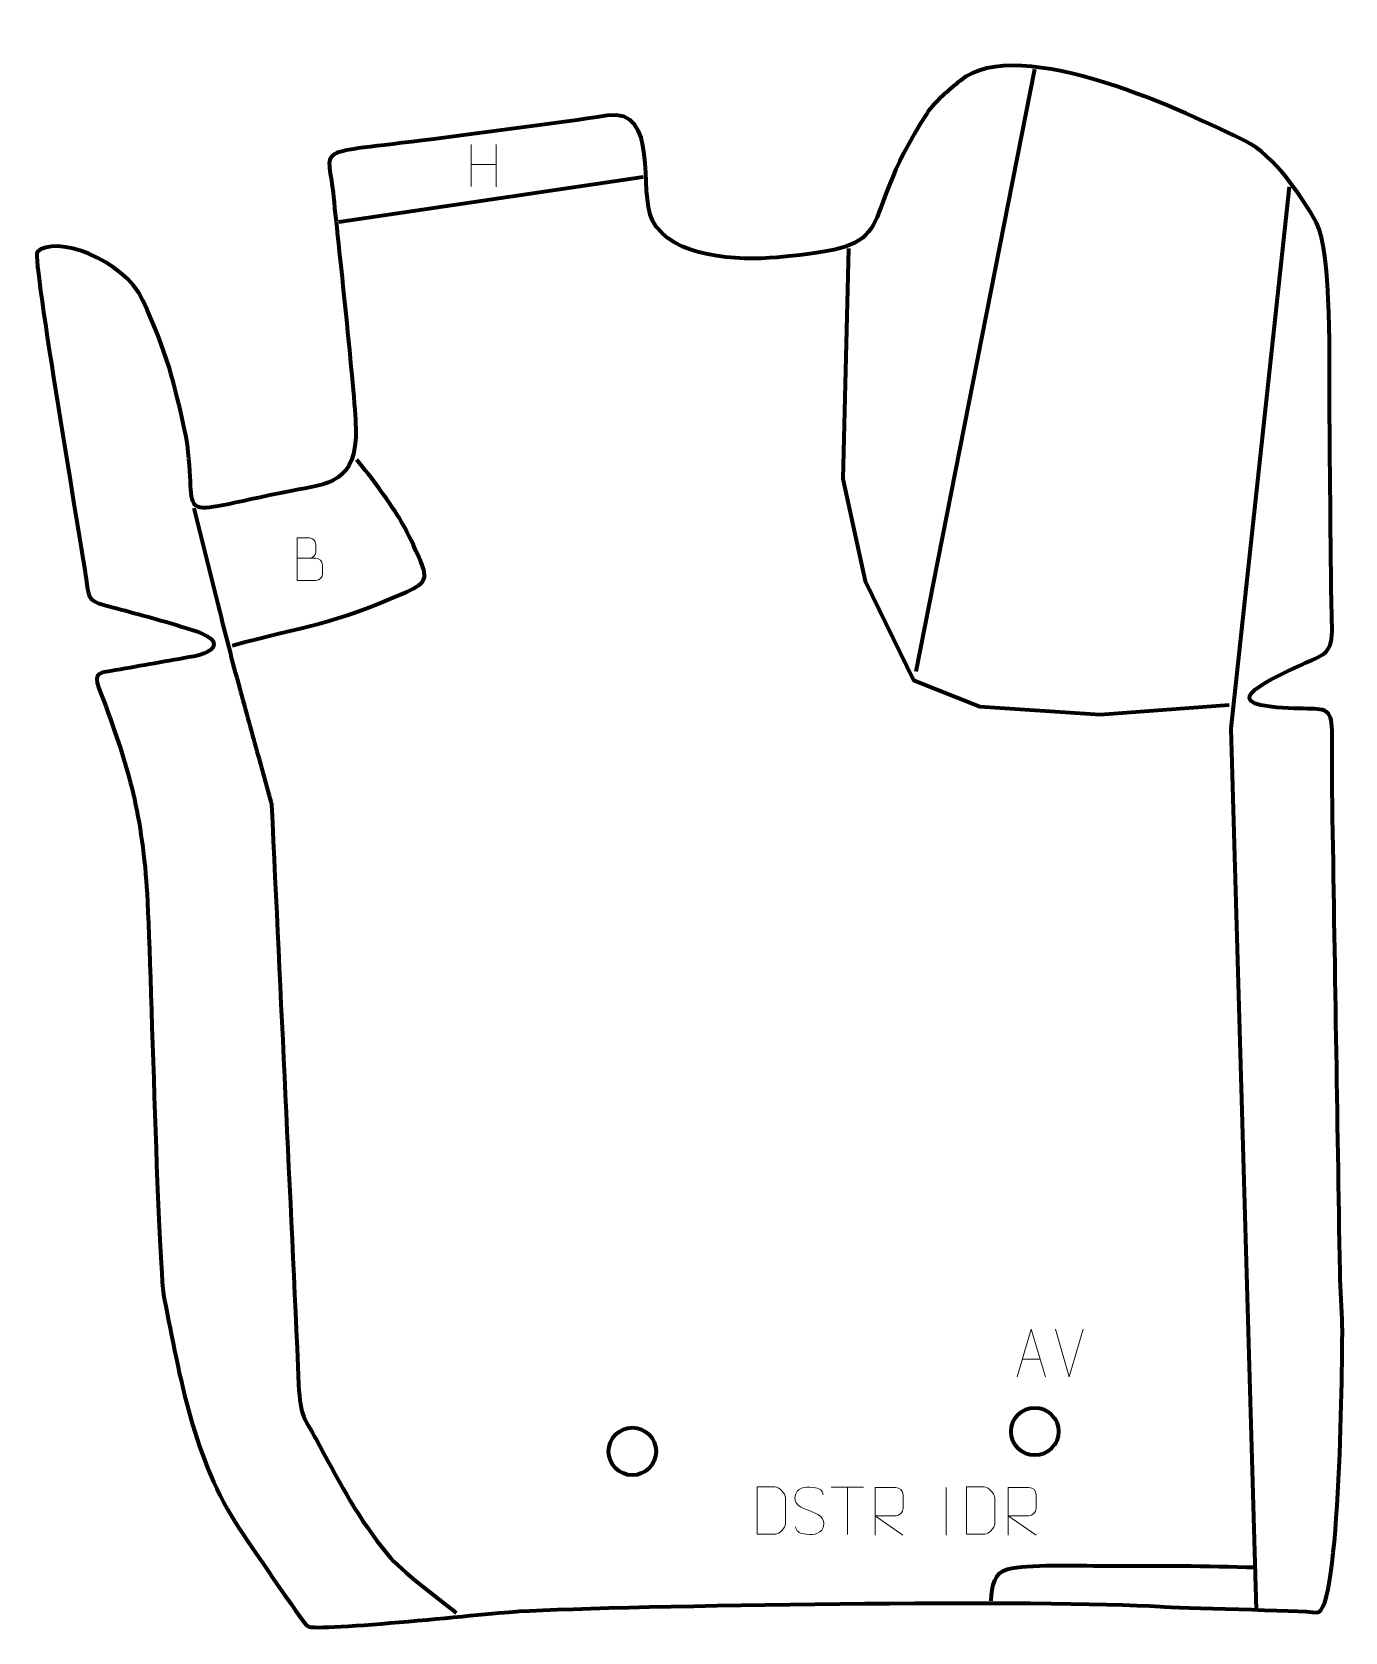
# Model space of a CAD drawing. Header units: millimetres. Extents: x -558 to 132, y -48 to 793.
import ezdxf

# ---------------------------------------------------------------- set-up
doc = ezdxf.new("R2010")
doc.units = ezdxf.units.MM
doc.header["$MEASUREMENT"] = 0
doc.layers.add('layer 2', color=7, linetype='Continuous')
doc.layers.add('layer 3', color=7, linetype='Continuous')

msp = doc.modelspace()

# ---------------------------------------------------------------- linework, layer by layer
at = {"layer": 'layer 2', "color": 250, "lineweight": 200}
for centre in [(-30.8811, 57.6356), (-242.4151, 47.1844)]:
    msp.add_ellipse(centre, major_axis=(0, 12.5), ratio=1, dxfattribs=at)
at = {"layer": 'layer 2', "color": 242, "lineweight": 158}
msp.add_open_spline([(117.4042, -37.4698), (108.7608, -36.3831), (43.823, -35.0977), (35.0863, -34.4226), (35.0863, -34.4226), (-20.9667, -30.427), (-245.5377, -33.7206), (-301.993, -36.8504), (-301.993, -36.8504), (-313.4316, -37.4845), (-408.6952, -47.7547), (-412.9852, -44.7569), (-412.9852, -44.7569), (-415.8298, -42.7691), (-446.0511, 2.1821), (-449.0337, 6.6586), (-449.0337, 6.6586), (-472.9895, 42.615), (-480.3054, 86.3573), (-488.4659, 127.4532), (-488.4659, 127.4532), (-492.0489, 145.4973), (-495.7248, 319.691), (-497.9172, 347.0604), (-497.9172, 347.0604), (-501.1113, 386.9346), (-508.8358, 411.9195), (-522.8492, 448.4579), (-522.8492, 448.4579), (-526.1249, 456.9991), (-521.5087, 456.5537), (-514.1033, 457.8117), (-514.1033, 457.8117), (-500.3888, 460.2108), (-486.6909, 462.6636), (-472.9719, 465.0578), (-472.9719, 465.0578), (-469.7836, 465.6142), (-460.0018, 468.2016), (-462.8233, 473.1651), (-462.8233, 473.1651), (-464.9406, 476.8896), (-476.7122, 479.8902), (-481.1271, 481.2687), (-481.1271, 481.2687), (-493.4442, 485.1147), (-505.9616, 488.2947), (-518.4248, 491.6243), (-518.4248, 491.6243), (-518.4248, 491.6243), (-519.3312, 491.8664), (-519.3312, 491.8664), (-519.3312, 491.8664), (-519.3312, 491.8664), (-519.7428, 491.977), (-519.7428, 491.977), (-519.7428, 491.977), (-529.0507, 494.4898), (-528.3223, 497.1277), (-529.5382, 505.8978), (-529.5382, 505.8978), (-531.72, 521.6349), (-557.9662, 674.7176), (-555.2464, 677.5877), (-555.2464, 677.5877), (-546.3019, 687.0263), (-509.8098, 674.1141), (-499.7064, 652.2555), (-499.7064, 652.2555), (-486.9074, 624.5649), (-483.4292, 610.0841), (-476.9319, 580.5067), (-476.9319, 580.5067), (-469.5796, 534.5699), (-488.6225, 539.011), (-421.2749, 552.1207), (-421.2749, 552.1207), (-402.8303, 555.7111), (-386.8815, 556.0567), (-387.7767, 585.2176), (-387.7767, 585.2176), (-388.3527, 603.9821), (-397.2774, 684.9235), (-399.7503, 708.9466), (-399.7503, 708.9466), (-402.4215, 734.8961), (-412.0643, 728.3372), (-340.2943, 737.9138), (-340.2943, 737.9138), (-312.1488, 741.6546), (-283.723, 745.0337), (-255.6904, 749.4042), (-255.6904, 749.4042), (-227.621, 753.6178), (-239.595, 709.5099), (-231.8734, 694.2732), (-231.8734, 694.2732), (-221.8487, 674.492), (-186.4147, 673.0205), (-166.3527, 674.8165), (-166.3527, 674.8165), (-96.2972, 681.0881), (-128.0526, 688.586), (-87.5278, 750.6297), (-87.5278, 750.6297), (-83.182, 757.1519), (-76.2071, 762.6409), (-70.1799, 767.648), (-70.1799, 767.648), (-39.2732, 793.3237), (51.1188, 750.2033), (79.9363, 735.934), (79.9363, 735.934), (94.7567, 728.5955), (109.3809, 707.0377), (117.1674, 693.0772), (117.1674, 693.0772), (125.5453, 678.0564), (123.8439, 613.4992), (123.9955, 598.7101), (123.9955, 598.7101), (124.4055, 558.6683), (124.5811, 518.5271), (125.3324, 478.4997), (125.3324, 478.4997), (125.3285, 465.5597), (119.7499, 465.8997), (109.3246, 460.7279), (109.3246, 460.7279), (100.965, 456.5734), (64.194, 441.879), (92.5199, 438.6731), (92.5199, 438.6731), (132.1547, 434.1873), (124.4601, 449.8058), (125.5225, 387.9014), (125.5225, 387.9014), (126.8623, 305.7335), (128.202, 223.5656), (129.5418, 141.3977), (129.5418, 141.3977), (129.7711, 131.877), (130.637, 122.1565), (130.7453, 112.7727), (130.7453, 112.7727), (130.8963, 99.6904), (129.7282, -39.0192), (117.4042, -37.4698)], degree=3, knots=[0, 0, 0, 0, 0.02631579, 0.02631579, 0.02631579, 0.02631579, 0.05263158, 0.05263158, 0.05263158, 0.05263158, 0.07894737, 0.07894737, 0.07894737, 0.07894737, 0.10526316, 0.10526316, 0.10526316, 0.10526316, 0.13157895, 0.13157895, 0.13157895, 0.13157895, 0.15789474, 0.15789474, 0.15789474, 0.15789474, 0.18421053, 0.18421053, 0.18421053, 0.18421053, 0.21052632, 0.21052632, 0.21052632, 0.21052632, 0.23684211, 0.23684211, 0.23684211, 0.23684211, 0.26315789, 0.26315789, 0.26315789, 0.26315789, 0.28947368, 0.28947368, 0.28947368, 0.28947368, 0.31578947, 0.31578947, 0.31578947, 0.31578947, 0.34210526, 0.34210526, 0.34210526, 0.34210526, 0.36842105, 0.36842105, 0.36842105, 0.36842105, 0.39473684, 0.39473684, 0.39473684, 0.39473684, 0.42105263, 0.42105263, 0.42105263, 0.42105263, 0.44736842, 0.44736842, 0.44736842, 0.44736842, 0.47368421, 0.47368421, 0.47368421, 0.47368421, 0.5, 0.5, 0.5, 0.5, 0.52631579, 0.52631579, 0.52631579, 0.52631579, 0.55263158, 0.55263158, 0.55263158, 0.55263158, 0.57894737, 0.57894737, 0.57894737, 0.57894737, 0.60526316, 0.60526316, 0.60526316, 0.60526316, 0.63157895, 0.63157895, 0.63157895, 0.63157895, 0.65789474, 0.65789474, 0.65789474, 0.65789474, 0.68421053, 0.68421053, 0.68421053, 0.68421053, 0.71052632, 0.71052632, 0.71052632, 0.71052632, 0.73684211, 0.73684211, 0.73684211, 0.73684211, 0.76315789, 0.76315789, 0.76315789, 0.76315789, 0.78947368, 0.78947368, 0.78947368, 0.78947368, 0.81578947, 0.81578947, 0.81578947, 0.81578947, 0.84210526, 0.84210526, 0.84210526, 0.84210526, 0.86842105, 0.86842105, 0.86842105, 0.86842105, 0.89473684, 0.89473684, 0.89473684, 0.89473684, 0.92105263, 0.92105263, 0.92105263, 0.92105263, 0.94736842, 0.94736842, 0.94736842, 0.94736842, 1, 1, 1, 1], dxfattribs=at)
at = {"layer": 'layer 3', "color": 140, "lineweight": 158}
for points in [[(-30.9898, 773.782), (-30.9898, 773.782), (-93.3665, 457.0753), (-93.3665, 457.0753)], [(-396.7084, 693.5479), (-396.7084, 693.5479), (-236.7678, 717.2281), (-236.7678, 717.2281)]]:
    msp.add_open_spline(points, degree=3, dxfattribs=at)
at = {"layer": 'layer 3', "color": 250, "lineweight": 9}
for points in [[(-327.0736, 734.2495), (-327.0736, 734.2495), (-327.0736, 712.0568), (-327.0736, 712.0568)], [(-313.9579, 734.2495), (-313.9579, 734.2495), (-313.9579, 711.8992), (-313.9579, 711.8992)], [(-327.0561, 723.6071), (-327.0561, 723.6071), (-313.9579, 723.6071), (-313.9579, 723.6071)], [(-12.7709, 86.4437), (-12.7709, 86.4437), (-20.0927, 111.3973), (-20.0927, 111.3973)], [(-5.449, 111.3973), (-5.449, 111.3973), (-12.7708, 86.4437), (-12.7708, 86.4437)], [(-37.4078, 95.7004), (-37.4078, 95.7004), (-27.9121, 95.7004), (-27.9121, 95.7004)], [(-137.902, 28.4078), (-137.902, 28.4078), (-120.9148, 28.4078), (-120.9148, 28.4078)], [(-129.4082, 3.4778), (-129.4082, 3.4778), (-129.4082, 28.4313), (-129.4082, 28.4313)], [(-77.4939, 28.162), (-77.4939, 28.162), (-77.4939, 3.1879), (-77.4939, 3.1879)]]:
    msp.add_open_spline(points, degree=3, dxfattribs=at)
at = {"layer": 'layer 3', "color": 140, "lineweight": 158}
for points, knots in [([(102.891, 712.0022), (102.891, 712.0022), (72.1738, 427.2299), (72.1738, 427.2299), (72.1738, 427.2299), (72.1738, 427.2299), (85.4998, -36.069), (85.4998, -36.069)], [0, 0, 0, 0, 0.33333333, 0.33333333, 0.33333333, 0.33333333, 1, 1, 1, 1]), ([(-128.8207, 679.5899), (-128.8207, 679.5899), (-131.7311, 558.4106), (-131.7311, 558.4106), (-131.7311, 558.4106), (-131.7311, 558.4106), (-120.0894, 504.7002), (-120.0894, 504.7002), (-120.0894, 504.7002), (-120.0894, 504.7002), (-94.6894, 452.5772), (-94.6894, 452.5772), (-94.6894, 452.5772), (-94.6894, 452.5772), (-59.7644, 438.8189), (-59.7644, 438.8189), (-59.7644, 438.8189), (-59.7644, 438.8189), (3.471, 434.5856), (3.471, 434.5856), (3.471, 434.5856), (3.471, 434.5856), (71.2046, 439.6787), (71.2046, 439.6787)], [0, 0, 0, 0, 0.14285714, 0.14285714, 0.14285714, 0.14285714, 0.28571429, 0.28571429, 0.28571429, 0.28571429, 0.42857143, 0.42857143, 0.42857143, 0.42857143, 0.57142857, 0.57142857, 0.57142857, 0.57142857, 0.71428571, 0.71428571, 0.71428571, 0.71428571, 1, 1, 1, 1]), ([(-452.6706, 470.899), (-413.7923, 481.3542), (-400.7757, 481.4206), (-361.0337, 499.0824), (-361.0337, 499.0824), (-350.2024, 503.896), (-349.7833, 506.4084), (-354.6966, 517.3233), (-354.6966, 517.3233), (-363.1212, 536.0386), (-363.7741, 536.4538), (-375.4368, 553.4108), (-375.4368, 553.4108), (-379.0558, 558.6726), (-383.3632, 563.4473), (-387.3179, 568.464)], [0, 0, 0, 0, 0.2, 0.2, 0.2, 0.2, 0.4, 0.4, 0.4, 0.4, 0.6, 0.6, 0.6, 0.6, 1, 1, 1, 1]), ([(-472.9083, 542.9996), (-472.9083, 542.9996), (-459.966, 491.1412), (-459.966, 491.1412), (-459.966, 491.1412), (-456.395, 476.8323), (-452.8418, 462.9193), (-448.9327, 448.6893), (-448.9327, 448.6893), (-445.6531, 436.7508), (-442.3735, 424.8122), (-439.0939, 412.8736), (-439.0939, 412.8736), (-436.7394, 404.3024), (-434.3848, 395.7311), (-432.0302, 387.1598), (-432.0302, 387.1598), (-427.2887, 285.5323), (-422.3874, 183.9143), (-417.8164, 82.2786), (-417.8164, 82.2786), (-417.0315, 64.8266), (-414.8939, 65.1792), (-406.8491, 50.2385), (-406.8491, 50.2385), (-395.3189, 28.8253), (-386.7277, 12.3211), (-371.1501, -6.8153), (-371.1501, -6.8153), (-363.0649, -16.7141), (-345.6872, -28.9926), (-335.0611, -37.6289)], [0, 0, 0, 0, 0.11111111, 0.11111111, 0.11111111, 0.11111111, 0.22222222, 0.22222222, 0.22222222, 0.22222222, 0.33333333, 0.33333333, 0.33333333, 0.33333333, 0.44444444, 0.44444444, 0.44444444, 0.44444444, 0.55555556, 0.55555556, 0.55555556, 0.55555556, 0.66666667, 0.66666667, 0.66666667, 0.66666667, 0.77777778, 0.77777778, 0.77777778, 0.77777778, 1, 1, 1, 1]), ([(-53.8091, -31.3454), (-53.5381, -23.3233), (-51.8969, -16.2657), (-45.2528, -14.667), (-45.2528, -14.667), (-33.953, -11.9479), (-10.8476, -12.9771), (6.9128, -12.9149), (6.9128, -12.9149), (32.2785, -12.826), (60.5142, -12.9271), (84.858, -13.7571)], [0, 0, 0, 0, 0.25, 0.25, 0.25, 0.25, 0.5, 0.5, 0.5, 0.5, 1, 1, 1, 1])]:
    msp.add_open_spline(points, degree=3, knots=knots, dxfattribs=at)
at = {"layer": 'layer 3', "color": 250, "lineweight": 9}
for points, knots in [([(-418.5555, 516.6815), (-415.2965, 516.6819), (-412.0371, 516.6819), (-408.7774, 516.6815), (-408.7774, 516.6815), (-407.0081, 516.666), (-405.2852, 515.111), (-405.2852, 513.2752), (-405.2852, 513.2752), (-405.2855, 512.2644), (-405.2855, 509.5331), (-405.2852, 508.522), (-405.2852, 508.522), (-405.2693, 506.8579), (-406.6506, 505.0541), (-408.73, 505.0693), (-408.73, 505.0693), (-411.99, 505.0696), (-415.2497, 505.0696), (-418.509, 505.0693), (-418.509, 505.0693), (-418.509, 512.5197), (-418.509, 519.9698), (-418.509, 527.4196), (-418.509, 527.4196), (-416.3829, 527.4196), (-414.2565, 527.4196), (-412.13, 527.4196), (-412.13, 527.4196), (-410.6245, 527.4354), (-408.7465, 525.7242), (-408.7306, 523.9665), (-408.7306, 523.9665), (-408.731, 522.1159), (-408.731, 521.9852), (-408.7306, 520.1343), (-408.7306, 520.1343), (-408.7152, 518.2837), (-410.3761, 516.666), (-412.1765, 516.6815)], [0, 0, 0, 0, 0.09090909, 0.09090909, 0.09090909, 0.09090909, 0.18181818, 0.18181818, 0.18181818, 0.18181818, 0.27272727, 0.27272727, 0.27272727, 0.27272727, 0.36363636, 0.36363636, 0.36363636, 0.36363636, 0.45454545, 0.45454545, 0.45454545, 0.45454545, 0.54545455, 0.54545455, 0.54545455, 0.54545455, 0.63636364, 0.63636364, 0.63636364, 0.63636364, 0.72727273, 0.72727273, 0.72727273, 0.72727273, 0.81818182, 0.81818182, 0.81818182, 0.81818182, 1, 1, 1, 1]), ([(-40.1304, 86.451), (-40.1304, 86.451), (-32.7594, 111.4045), (-32.7594, 111.4045), (-32.7594, 111.4045), (-32.7594, 111.4045), (-25.1895, 86.451), (-25.1895, 86.451)], [0, 0, 0, 0, 0.33333333, 0.33333333, 0.33333333, 0.33333333, 1, 1, 1, 1]), ([(-176.7953, 3.6798), (-174.4635, 3.6802), (-169.5133, 3.6562), (-167.1818, 3.6559), (-167.1818, 3.6559), (-165.2568, 3.5505), (-161.9382, 7.0921), (-161.9494, 9.1094), (-161.9494, 9.1094), (-161.9498, 14.8795), (-161.9498, 17.0492), (-161.9494, 22.8185), (-161.9494, 22.8185), (-161.9537, 24.9566), (-165.3282, 28.6167), (-167.4806, 28.6032), (-167.4806, 28.6032), (-169.8063, 28.6032), (-174.5306, 28.6032), (-176.8567, 28.6032), (-176.8567, 28.6032), (-176.8563, 22.8563), (-176.795, 9.4271), (-176.7953, 3.6798)], [0, 0, 0, 0, 0.14285714, 0.14285714, 0.14285714, 0.14285714, 0.28571429, 0.28571429, 0.28571429, 0.28571429, 0.42857143, 0.42857143, 0.42857143, 0.42857143, 0.57142857, 0.57142857, 0.57142857, 0.57142857, 0.71428571, 0.71428571, 0.71428571, 0.71428571, 1, 1, 1, 1]), ([(-149.403, 16.1284), (-153.6513, 17.5988), (-158.5594, 19.3946), (-156.5543, 24.9149), (-156.5543, 24.9149), (-155.0508, 29.0548), (-149.8372, 28.6663), (-146.2336, 28.0652), (-146.2336, 28.0652), (-143.373, 27.588), (-142.5083, 26.3748), (-142.1977, 24.2907)], [0, 0, 0, 0, 0.25, 0.25, 0.25, 0.25, 0.5, 0.5, 0.5, 0.5, 1, 1, 1, 1]), ([(-114.826, 3.1982), (-114.826, 3.1982), (-114.826, 28.1517), (-114.826, 28.1517), (-114.826, 28.1517), (-111.2312, 28.1517), (-107.6357, 28.1517), (-104.0405, 28.1517), (-104.0405, 28.1517), (-101.7152, 28.114), (-100.1579, 26.624), (-100.162, 24.2576), (-100.162, 24.2576), (-100.1624, 22.2221), (-100.1624, 19.1627), (-100.162, 17.1267), (-100.162, 17.1267), (-100.1685, 15.2512), (-101.9808, 13.3094), (-103.9903, 13.2903), (-103.9903, 13.2903), (-103.9903, 13.2903), (-114.826, 13.2903), (-114.826, 13.2903), (-114.826, 13.2903), (-114.826, 13.2903), (-100.1713, 3.1982), (-100.1713, 3.1982)], [0, 0, 0, 0, 0.125, 0.125, 0.125, 0.125, 0.25, 0.25, 0.25, 0.25, 0.375, 0.375, 0.375, 0.375, 0.5, 0.5, 0.5, 0.5, 0.625, 0.625, 0.625, 0.625, 0.75, 0.75, 0.75, 0.75, 1, 1, 1, 1]), ([(-66.7953, 3.6798), (-64.4635, 3.6802), (-59.5133, 3.6562), (-57.1818, 3.6559), (-57.1818, 3.6559), (-55.2568, 3.5505), (-51.9382, 7.0921), (-51.9494, 9.1094), (-51.9494, 9.1094), (-51.9498, 14.8795), (-51.9498, 17.0492), (-51.9494, 22.8185), (-51.9494, 22.8185), (-51.9537, 24.9566), (-55.3282, 28.6167), (-57.4806, 28.6032), (-57.4806, 28.6032), (-59.8063, 28.6032), (-64.5306, 28.6032), (-66.8567, 28.6032), (-66.8567, 28.6032), (-66.8563, 22.8563), (-66.795, 9.4271), (-66.7953, 3.6798)], [0, 0, 0, 0, 0.14285714, 0.14285714, 0.14285714, 0.14285714, 0.28571429, 0.28571429, 0.28571429, 0.28571429, 0.42857143, 0.42857143, 0.42857143, 0.42857143, 0.57142857, 0.57142857, 0.57142857, 0.57142857, 0.71428571, 0.71428571, 0.71428571, 0.71428571, 1, 1, 1, 1]), ([(-44.826, 3.1982), (-44.826, 3.1982), (-44.826, 28.1517), (-44.826, 28.1517), (-44.826, 28.1517), (-41.2312, 28.1517), (-37.6357, 28.1517), (-34.0405, 28.1517), (-34.0405, 28.1517), (-31.7152, 28.114), (-30.1579, 26.624), (-30.162, 24.2576), (-30.162, 24.2576), (-30.1624, 22.2221), (-30.1624, 19.1627), (-30.162, 17.1267), (-30.162, 17.1267), (-30.1685, 15.2512), (-31.9808, 13.3094), (-33.9903, 13.2903), (-33.9903, 13.2903), (-33.9903, 13.2903), (-44.826, 13.2903), (-44.826, 13.2903), (-44.826, 13.2903), (-44.826, 13.2903), (-30.1713, 3.1982), (-30.1713, 3.1982)], [0, 0, 0, 0, 0.125, 0.125, 0.125, 0.125, 0.25, 0.25, 0.25, 0.25, 0.375, 0.375, 0.375, 0.375, 0.5, 0.5, 0.5, 0.5, 0.625, 0.625, 0.625, 0.625, 0.75, 0.75, 0.75, 0.75, 1, 1, 1, 1]), ([(-149.403, 16.1283), (-145.3844, 14.4816), (-140.3549, 12.5933), (-142.1889, 7.233), (-142.1889, 7.233), (-143.6487, 2.9666), (-148.5595, 3.2233), (-152.2856, 3.778), (-152.2856, 3.778), (-155.0356, 4.1878), (-156.2565, 5.4013), (-156.6345, 7.5135)], [0, 0, 0, 0, 0.25, 0.25, 0.25, 0.25, 0.5, 0.5, 0.5, 0.5, 1, 1, 1, 1])]:
    msp.add_open_spline(points, degree=3, knots=knots, dxfattribs=at)

doc.saveas('drawing.dxf')
